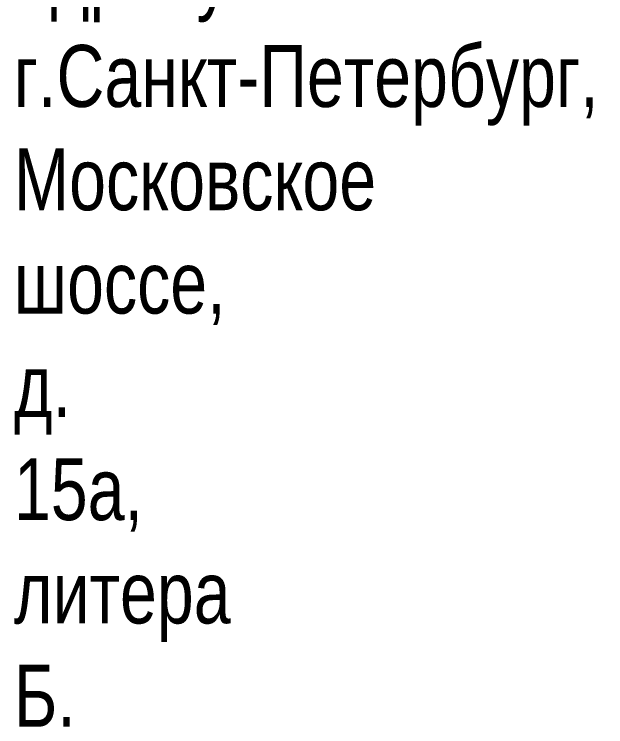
# Paper-space layout 'A3 Advance Steel' of a CAD drawing. Extents: x 0 to 1469, y -2475 to 284.
# Drawn here: x 324 to 1469, y -2475 to -1096 of the extents above; entities that cross this region are included whole.
import ezdxf
from ezdxf.enums import TextEntityAlignment as Align

# ---------------------------------------------------------------- set-up
doc = ezdxf.new("R2018")
doc.units = 0
doc.layers.get('0').update_dxf_attribs({"linetype": 'CONTINUOUS'})
doc.layers.add('1', color=7, linetype='CONTINUOUS')
doc.styles.add('RUS_Standart', font='gost2304.shx', dxfattribs={"width": 0.8, "oblique": 15, "height": 2.5})
doc.styles.get("Standard").update_dxf_attribs({"font": 'txt.shx', "height": 2.5})

# ---------------------------------------------------------------- blocks, each defined once
blk = doc.blocks.new('HYPERSTEELPAGEHEADER')
at = {"lineweight": 30, "oblique": 15, "width": 0.8, "flags": 104}
for tag, p in [('USERPROJATTR1', (-185, 105)), ('USERPROJATTR2', (-185, 97)), ('USERPROJATTR3', (-185, 89)), ('USERATTR1', (-185, 81)), ('USERATTR2', (-185, 76)), ('USERATTR3', (-185, 71))]:
    blk.add_attdef(tag, text='', height=2.8, dxfattribs=at).set_placement(p, align=Align.BOTTOM_LEFT)
for tag, p in [('PROJECT_NO', (-60, 47.5)), ('ROLE', (-85, 32.5)), ('МАССА', (-27.5, 27.5)), ('POS_NUM', (-85, 22.5)), ('PHASE', (-43.2, 27.5)), ('PROJECT', (-85, 7.5)), ('CLIENT', (-25, 7.5))]:
    blk.add_attdef(tag, text='', height=3, dxfattribs=at).set_placement(p, align=Align.MIDDLE_CENTER)
at = {"layer": '1', "style": 'RUS_Standart', "oblique": 15}
for tag, p, width in [('ДОЛЖНОСТЬ1', (-184, 26), 0.8), ('REVISION_INDEX', (-184, 36.5), 0.6), ('CONTRACTOR', (-164, 26), 0.8), ('REVISION_AUTHOR', (-144, 36.5), 0.6), ('ДОЛЖНОСТЬ2', (-184, 21), 0.8), ('ДОЛЖНОСТЬ3', (-184, 16), 0.8), ('ФАМИЛИЯ2', (-164, 21), 0.8), ('ФАМИЛИЯ3', (-164, 16), 0.8), ('DRAWING_NO', (-41.5, 16), 0.8), ('ЛИСТОВ', (-18.9, 16), 0.8), ('ДОЛЖНОСТЬ4', (-184, 11), 0.8), ('ДОЛЖНОСТЬ5', (-184, 6), 0.8), ('ДОЛЖНОСТЬ6', (-184, 1), 0.8), ('DESIGNER', (-164, 6), 0.8), ('DETAILER', (-164, 1), 0.8), ('ФАМИЛИЯ4', (-164, 11), 0.8)]:
    blk.add_attdef(tag, p, '', height=2.5, dxfattribs=dict(at, width=width))
for tag, height, width, p in [('REVISION_DATE', 2.5, 0.6, (-125.2, 36.4)), ('DATE_DRAW', 2.5, 0.6, (-125.2, 25.9)), ('DATE_DRAW', 2.5, 0.6, (-125.2, 25.9)), ('DATE_DRAW', 2.5, 0.6, (-125.2, 25.9)), ('DATE_DRAW', 2.5, 0.6, (-125.2, 25.9)), ('DATE_DRAW', 2.5, 0.6, (-125.2, 25.9)), ('SCALE', 3, 0.8, (-11.2, 25.9)), ('DATE_DRAW', 2.5, 0.6, (-125.2, 0.9))]:
    blk.add_attdef(tag, text='', height=height, dxfattribs=dict(at, width=width)).set_placement(p, align=Align.CENTER)

psp = doc.layouts.new('A3 Advance Steel')

# ---------------------------------------------------------------- block references
ref = psp.add_blockref('HYPERSTEELPAGEHEADER', (383, 0))
lines = psp.add_mtext('\\W0.8000;«Реконструкция производственного здания», расположенного по адресу: г.Санкт-Петербург, Московское шоссе, д. 15а, литера Б.', dxfattribs={"insert": (323, 45), "char_height": 120, "width": 20, "attachment_point": 1})
ref.add_attrib('PROJECT', '', (323, 45), dxfattribs={"flags": 104}).embed_mtext(lines)

doc.saveas('drawing.dxf')
